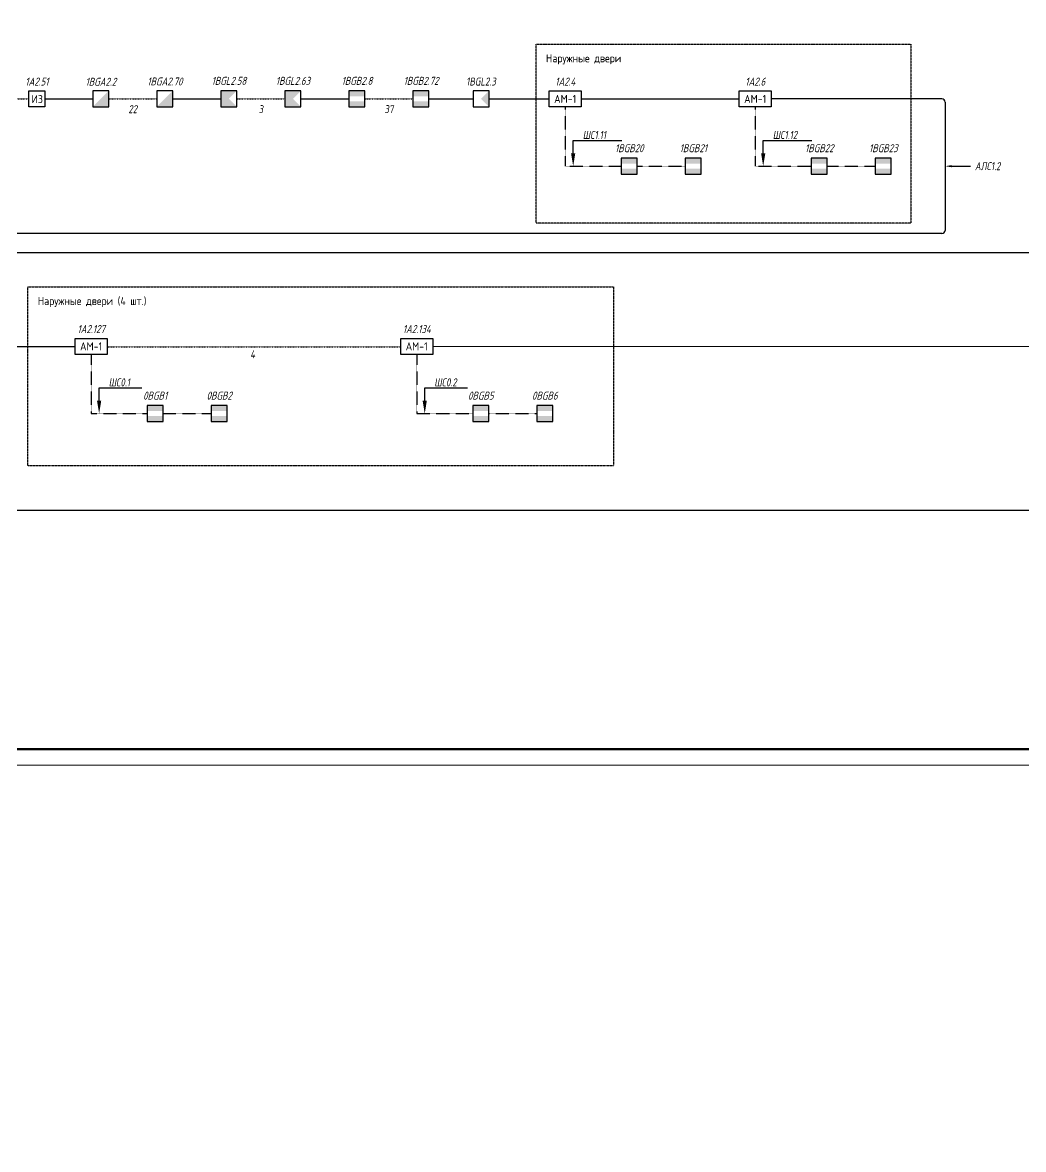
# Model space of a CAD drawing. Header units: millimetres. Extents: x -259793 to 1187961, y -549744 to 43070.
# Drawn here: x 603715 to 634975, y -49916 to -14713 of the extents above; entities that cross this region are included whole.
import ezdxf
from ezdxf import colors
from ezdxf.entities.mleader import LeaderData, LeaderLine
from ezdxf.enums import TextEntityAlignment as Align
from ezdxf.math import Vec2, Vec3

# ---------------------------------------------------------------- set-up
doc = ezdxf.new("R2010")
doc.units = ezdxf.units.MM
for name, pattern in [('HIDDEN', [0.375, 0.25, -0.125]), ('JIS_02_1.0', [2, 1, -1]), ('штриховаяX2', [1.5, 1, -0.5])]:
    doc.linetypes.add(name, pattern=pattern)
for name, color, linetype, lineweight in [('__ФОРМАТ', 7, 'Continuous', 40), ('RC-Выноски', 7, 'Continuous', 0), ('RC-Извещатели_охранные', 5, 'Continuous', 30), ('RC-Линии_связи-Адресные', 5, 'Continuous', 30), ('RC-Линии_связи-Шлейфы_сигнальные', 5, 'штриховаяX2', 30), ('RC-Прочее_оборудование', 5, 'Continuous', 30), ('лс', 5, 'Continuous', 30)]:
    doc.layers.add(name, color=color, linetype=linetype, lineweight=lineweight)
for name, color, linetype in [('RC-Позиционные_обозначения', 7, 'Continuous'), ('RC-Таблицы', 7, 'Continuous'), ('Стены', 194, 'Continuous'), ('флажки', 7, 'Continuous')]:
    doc.layers.add(name, color=color, linetype=linetype)
doc.layers.add('Границы листа', color=7, linetype='Continuous', lineweight=0, plot=False)
doc.styles.add('ISOCPEUR', font='isocpeur.ttf', dxfattribs={"width": 0.9, "height": 350})
doc.styles.add('RubezhCAD', font='', dxfattribs={"oblique": 10})
doc.styles.get("Standard").update_dxf_attribs({"font": ''})
doc.styles.get('RubezhCAD').set_extended_font_data('GOST type A')
doc.styles.get('Standard').set_extended_font_data('GOST type B')
doc.dimstyles.get("Standard").update_dxf_attribs({"dimtxt": 0.18, "dimasz": 0.18, "dimexe": 0.18, "dimexo": 0.0625, "dimgap": 0.09, "dimtad": 0, "dimtih": 1, "dimtoh": 1, "dimdec": 4, "dimzin": 0, "dimdsep": 46, "dimtxsty": 'Standard', "dimcen": 0.09, "dimadec": 0, "dimazin": 0, "dimtfac": 1, "dimtdec": 4, "dimtofl": 0, "dimtmove": 0, "dimatfit": 3, "dimfxl": 1, "dimtolj": 1, "dimtzin": 0, "dimarcsym": 0})

# ---------------------------------------------------------------- blocks, each defined once
blk = doc.blocks.new('RC-UGO-AM-01')
at = {"layer": 'RC-Прочее_оборудование'}
blk.add_point((0, 0), dxfattribs=at)
blk.add_wipeout([(4.99, 2.5), (4.99, -2.5), (-4.99, -2.5), (-4.99, 2.5)]).dxf.layer = 'RC-Прочее_оборудование'
blk.add_wipeout([(-4.99, -2.5), (-4.99, 2.5), (4.99, 2.5), (4.99, -2.5)]).dxf.layer = 'RC-Прочее_оборудование'
blk.add_lwpolyline([(-4.99, 2.5), (4.99, 2.5), (4.99, -2.5), (-4.99, -2.5), (-4.99, 2.5)], close=True, dxfattribs=at)
blk.add_lwpolyline([(-4.99, 2.5), (-4.99, 2.5)], dxfattribs=at)
blk.add_lwpolyline([(-4.99, 2.5), (-4.99, 2.5)], dxfattribs=at)
at = {"layer": 'RC-Прочее_оборудование', "ltscale": 100, "style": 'ISOCPEUR', "width": 0.9}
blk.add_text('АМ-1', height=2.5, dxfattribs=at).set_placement((0, 0), align=Align.MIDDLE)
at = {"layer": 'RC-Прочее_оборудование'}
blk.add_attdef('PSTN', text='', height=2.5, dxfattribs=at).set_placement((2.32, 2.4), align=Align.BOTTOM_LEFT)
blk = doc.blocks.new('RC-UGO-IOM-01')
at = {"layer": 'RC-Извещатели_охранные'}
blk.add_point((0, 0), dxfattribs=at)
blk.add_wipeout([(2.5, -2.5), (2.5, 2.5), (-2.5, 2.5), (-2.5, -2.5)]).dxf.layer = 'RC-Извещатели_охранные'
blk.add_wipeout([(-2.5, -2.5), (-2.5, 2.5), (2.5, 2.5), (2.5, -2.5)]).dxf.layer = 'RC-Извещатели_охранные'
h = blk.add_hatch(color=256, dxfattribs=at)
h.dxf.hatch_style = 1
h.paths.add_polyline_path([(2.5, 0.8), (2.5, 2.51), (-2.5, 2.5), (-2.5, 0.8)])
h = blk.add_hatch(color=256, dxfattribs=at)
h.dxf.hatch_style = 1
h.paths.add_polyline_path([(2.5, -2.5), (2.5, -0.79), (-2.5, -0.8), (-2.5, -2.5)])
blk.add_lwpolyline([(-2.5, -2.5), (2.5, -2.5), (2.5, 2.5), (-2.5, 2.5)], close=True, dxfattribs=at)
blk.add_attdef('PSTN', text='', height=2.5, dxfattribs=at).set_placement((0.98, 2.6), align=Align.BOTTOM_LEFT)
blk = doc.blocks.new('*U1002')
at = {"lineweight": -2}
blk.add_lwpolyline([(20, 5), (836, 5), (836, 589), (20, 589)], close=True, dxfattribs=at)
at = {"layer": 'Границы листа'}
blk.add_lwpolyline([(841, 0), (0, 0), (0, 594), (841, 594)], close=True, dxfattribs=at)
at = {"lineweight": 13, "oblique": 10, "flags": 8}
blk.add_attdef('ФОРМАТ', (801.94, 1.12), '', height=3, dxfattribs=at)
blk = doc.blocks.new('RC-UGO-IOPO-02')
blk.add_wipeout([(2.5, -2.5), (2.5, 2.5), (-2.5, 2.5), (-2.5, -2.5)]).dxf.layer = 'RC-Извещатели_охранные'
blk.add_wipeout([(-2.5, -2.5), (-2.5, 2.5), (2.5, 2.5), (2.5, -2.5)]).dxf.layer = 'RC-Извещатели_охранные'
at = {"layer": 'RC-Извещатели_охранные'}
h = blk.add_hatch(color=256, dxfattribs=at)
h.dxf.hatch_style = 1
h.paths.add_polyline_path([(2.5, -2.5), (0, 0), (2.5, 2.5), (-2.5, 2.5), (-2.5, -2.5)])
blk.add_lwpolyline([(-2.5, -2.5), (2.5, -2.5), (2.5, 2.5), (-2.5, 2.5)], close=True, dxfattribs=at)
blk.add_attdef('PSTN', text='', height=2.5, dxfattribs=at).set_placement((0.98, 2.6), align=Align.BOTTOM_LEFT)
blk = doc.blocks.new('RC-UGO-IOM-02')
at = {"layer": 'RC-Извещатели_охранные'}
blk.add_point((0, 0), dxfattribs=at)
blk.add_wipeout([(2.5, -2.5), (2.5, 2.5), (-2.5, 2.5), (-2.5, -2.5)]).dxf.layer = 'RC-Извещатели_охранные'
blk.add_wipeout([(-2.5, -2.5), (-2.5, 2.5), (2.5, 2.5), (2.5, -2.5)]).dxf.layer = 'RC-Извещатели_охранные'
h = blk.add_hatch(color=256, dxfattribs=at)
h.dxf.hatch_style = 1
h.paths.add_polyline_path([(2.5, 0.8), (2.5, 2.51), (-2.5, 2.5), (-2.5, 0.8)])
h = blk.add_hatch(color=256, dxfattribs=at)
h.dxf.hatch_style = 1
h.paths.add_polyline_path([(2.5, -2.5), (2.5, -0.79), (-2.5, -0.8), (-2.5, -2.5)])
blk.add_lwpolyline([(-2.5, -2.5), (2.5, -2.5), (2.5, 2.5), (-2.5, 2.5)], close=True, dxfattribs=at)
blk.add_attdef('PSTN', text='', height=2.5, dxfattribs=at).set_placement((0.98, 2.6), align=Align.BOTTOM_LEFT)
blk = doc.blocks.new('RC-UGO-IZ-01')
at = {"layer": 'RC-Прочее_оборудование'}
blk.add_point((2.5, 0), dxfattribs=at)
blk.add_wipeout([(2.49, -2.5), (-2.49, -2.5), (-2.49, 2.5), (2.49, 2.5)]).dxf.layer = 'RC-Прочее_оборудование'
blk.add_wipeout([(-2.49, -2.5), (-2.49, 2.5), (2.49, 2.5), (2.49, -2.5)]).dxf.layer = 'RC-Прочее_оборудование'
blk.add_lwpolyline([(-2.49, 2.5), (2.49, 2.5), (2.49, -2.5), (-2.49, -2.5), (-2.49, 2.5)], close=True, dxfattribs=at)
blk.add_lwpolyline([(-2.49, 2.5), (-2.49, 2.5)], dxfattribs=at)
blk.add_lwpolyline([(-2.49, 2.5), (-2.49, 2.5)], dxfattribs=at)
at = {"layer": 'RC-Прочее_оборудование', "ltscale": 100, "style": 'ISOCPEUR', "width": 0.9}
blk.add_text('ИЗ', height=2.5, dxfattribs=at).set_placement((0.15, -0.09), align=Align.MIDDLE)
at = {"layer": 'RC-Прочее_оборудование'}
blk.add_attdef('PSTN', text='', height=2.5, dxfattribs=at).set_placement((5.66, 2.58), align=Align.BOTTOM_CENTER)
blk = doc.blocks.new('RC-UGO-IOZ-02')
blk.add_wipeout([(2.5, -2.5), (2.5, 2.5), (-2.5, 2.5), (-2.5, -2.5)]).dxf.layer = 'RC-Извещатели_охранные'
blk.add_wipeout([(-2.5, -2.5), (-2.5, 2.5), (2.5, 2.5), (2.5, -2.5)]).dxf.layer = 'RC-Извещатели_охранные'
at = {"layer": 'RC-Извещатели_охранные'}
h = blk.add_hatch(color=256, dxfattribs=at)
h.dxf.hatch_style = 1
h.paths.add_polyline_path([(2.5, -2.5), (2.5, 2.5), (0, 0), (-2.5, -2.5)])
blk.add_lwpolyline([(-2.5, -2.5), (2.5, -2.5), (2.5, 2.5), (-2.5, 2.5)], close=True, dxfattribs=at)
blk.add_attdef('PSTN', text='', height=2.5, dxfattribs=at).set_placement((0.98, 2.6), align=Align.BOTTOM_LEFT)
blk = doc.blocks.new('RC-UGO-IOPPA-01')
blk.add_wipeout([(2.5, -2.5), (2.5, 2.5), (-2.5, 2.5), (-2.5, -2.5)]).dxf.layer = 'RC-Извещатели_охранные'
blk.add_wipeout([(-2.5, -2.5), (-2.5, 2.5), (2.5, 2.5), (2.5, -2.5)]).dxf.layer = 'RC-Извещатели_охранные'
at = {"layer": 'RC-Извещатели_охранные'}
h = blk.add_hatch(color=256, dxfattribs=at)
h.dxf.hatch_style = 1
h.paths.add_polyline_path([(2.5, -2.5), (2.5, 2.5), (0, 0)])
blk.add_lwpolyline([(-2.5, -2.5), (2.5, -2.5), (2.5, 2.5), (-2.5, 2.5)], close=True, dxfattribs=at)
blk.add_attdef('PSTN', text='', height=2.5, dxfattribs=at).set_placement((0.98, 2.6), align=Align.BOTTOM_LEFT)
blk = doc.blocks.new('*D1149')
at = {"color": 0, "lineweight": -2, "transparency": 16777216}
blk.add_arc((782248, -18373), 3442, 282.12, 343.7661, dxfattribs=at)
at = {"color": 0, "transparency": 16777216}
for points in [[(785513, -19325), (785593, -19346), (785614, -19093)], [(782978, -21780), (782964, -21698), (782725, -21782)]]:
    blk.add_solid(points, dxfattribs=at)
at = {"layer": 'Defpoints', "color": 0, "transparency": 16777216}
for p in [(782248, -18373), (782248, -18373), (787451, -19486), (785054, -20367), (782833, -22558)]:
    blk.add_point(p, dxfattribs=at)

msp = doc.modelspace()

# ---------------------------------------------------------------- linework, layer by layer
at = {"layer": 'RC-Линии_связи-Адресные', "linetype": 'JIS_02_1.0'}
for p, q in [((602159.49295, -17094.58047), (604159.49295, -17094.58047)), ((606159.49295, -17094.58047), (608159.49295, -17094.58047)), ((610159.49295, -17094.58047), (612159.49295, -17094.58047)), ((614159.49295, -17094.58047), (616159.49295, -17094.58047))]:
    msp.add_line(p, q, dxfattribs=at)
at = {"layer": 'RC-Линии_связи-Адресные', "ltscale": 100}
for p, q in [((604159.49295, -17094.58047), (606159.49295, -17094.58047)), ((608159.49295, -17094.58047), (610159.49295, -17094.58047)), ((612159.49295, -17094.58047), (614159.49295, -17094.58047)), ((616159.49295, -17094.58047), (618036.58435, -17096.75807)), ((620662.67095, -17098.93567), (626097.71394, -17098.93567)), ((605857.04151, -24828.22665), (606356.32666, -24828.22665))]:
    msp.add_line(p, q, dxfattribs=at)
at = {"layer": 'RC-Линии_связи-Адресные'}
msp.add_line((615527.06601, -24831.98119), (651323.66393, -24812.5641), dxfattribs=at)
at = {"layer": 'RC-Линии_связи-Шлейфы_сигнальные', "ltscale": 3.5}
for p, q in [((620662.67095, -17098.93567), (620662.67095, -19198.93567)), ((626596.99909, -17098.93567), (626596.99909, -19198.93567)), ((620662.67095, -19198.93567), (622662.67095, -19198.93567)), ((622662.67095, -19198.93567), (624662.67095, -19198.93567)), ((626596.99909, -19198.93567), (628596.99909, -19198.93567)), ((605857.04151, -24828.22665), (605857.04151, -26928.22665)), ((616026.06557, -24828.22665), (616026.06557, -26928.22665)), ((605857.04151, -26928.22665), (607857.04151, -26928.22665)), ((607857.04151, -26928.22665), (609857.04151, -26928.22665)), ((616026.06557, -26928.22665), (618026.06557, -26928.22665)), ((618026.06557, -26928.22665), (620026.06557, -26928.22665))]:
    msp.add_line(p, q, dxfattribs=at)
at = {"layer": 'RC-Таблицы', "ltscale": 0.01}
for p, q in [((575632.0698, -21895.65369), (654258.60107, -21895.65369)), ((654258.60107, -29959.89135), (575632.0698, -29959.89135))]:
    msp.add_line(p, q, dxfattribs=at)
at = {"layer": 'лс'}
for p, q in [((632427.87032, -17097.72678), (627096.28424, -17098.93567)), ((632428.80165, -21305.19134), (580388.42402, -21305.19134))]:
    msp.add_line(p, q, dxfattribs=at)
for centre, start, end in [((632427.893, -17197.72678), 0.01299133, 90.012991327), ((632428.80165, -21205.19134), 270, 0.01299133)]:
    msp.add_arc(centre, 100, start, end, dxfattribs=at)

# ---------------------------------------------------------------- texts
at = {"layer": 'RC-Линии_связи-Адресные', "ltscale": 0.01, "char_height": 250, "attachment_point": 2, "style": 'RubezhCAD'}
for s, insert, width in [('22', (607159.49295, -17294.58047), 1), ('3', (611159.49295, -17294.58047), 1), ('37', (615159.49295, -17294.58047), 341.7261822), ('4', (610902.4332, -24949.28992), 1)]:
    msp.add_mtext(s, dxfattribs=dict(at, insert=insert, width=width))

# ---------------------------------------------------------------- next in the draw order: block references
at = {"layer": 'RC-Извещатели_охранные', "color": 1, "ltscale": 0.01}
ref = msp.add_blockref('RC-UGO-IOM-01', (607857.04151, -26928.22665), dxfattribs=dict(at, xscale=100, yscale=100, zscale=100))
ref.add_attrib('PSTN', '0BGB1', dxfattribs={"layer": 'RC-Позиционные_обозначения', "height": 250, "style": 'RubezhCAD', "oblique": 15}).set_placement((607857.04151, -26567.90479), align=Align.BOTTOM_CENTER)
ref = msp.add_blockref('RC-UGO-IOM-01', (609857.04151, -26928.22665), dxfattribs=dict(at, xscale=100, yscale=100, zscale=100))
ref.add_attrib('PSTN', '0BGB2', dxfattribs={"layer": 'RC-Позиционные_обозначения', "height": 250, "style": 'RubezhCAD', "oblique": 15}).set_placement((609857.04151, -26567.90479), align=Align.BOTTOM_CENTER)
at = {"layer": 'RC-Прочее_оборудование', "color": 1, "ltscale": 0.01}
ref = msp.add_blockref('RC-UGO-AM-01', (605857.04151, -24828.22665), dxfattribs=dict(at, xscale=100, yscale=100, zscale=100))
ref.add_attrib('PSTN', '1A2.127', dxfattribs={"layer": 'RC-Позиционные_обозначения', "height": 250, "style": 'RubezhCAD', "oblique": 15}).set_placement((605857.04151, -24487.90793), align=Align.BOTTOM_CENTER)

# ---------------------------------------------------------------- next in the draw order: linework, layer by layer
at = {"layer": 'RC-Линии_связи-Адресные', "ltscale": 100}
msp.add_line((601513.61564, -24833.85553), (605358.04311, -24830.98169), dxfattribs=at)

# ---------------------------------------------------------------- next in the draw order: block references
at = {"layer": '__ФОРМАТ', "lineweight": 60, "xscale": 99.9999999999996, "yscale": 99.9999999999996, "zscale": 99.9999999999996}
msp.add_blockref('*U1002', (572599.91172, -37911.62667), dxfattribs=at)

# ---------------------------------------------------------------- next in the draw order: block references
at = {"layer": 'RC-Извещатели_охранные', "color": 1, "ltscale": 0.01}
ref = msp.add_blockref('RC-UGO-IOZ-02', (606159.49295, -17094.58047), dxfattribs=dict(at, xscale=100, yscale=100, zscale=100))
ref.add_attrib('PSTN', '1BGA2.2', dxfattribs={"layer": 'RC-Позиционные_обозначения', "height": 250, "style": 'RubezhCAD', "oblique": 15}).set_placement((606159.49295, -16763.66257), align=Align.BOTTOM_CENTER)
ref = msp.add_blockref('RC-UGO-IOZ-02', (608159.49295, -17094.58047), dxfattribs=dict(at, xscale=100, yscale=100, zscale=100))
ref.add_attrib('PSTN', '1BGA2.70', dxfattribs={"layer": 'RC-Позиционные_обозначения', "height": 250, "style": 'RubezhCAD', "oblique": 15}).set_placement((608159.49295, -16754.78737), align=Align.BOTTOM_CENTER)
ref = msp.add_blockref('RC-UGO-IOPO-02', (610159.49295, -17094.58047), dxfattribs=dict(at, xscale=100, yscale=100, zscale=100))
ref.add_attrib('PSTN', '1BGL2.58', dxfattribs={"layer": 'RC-Позиционные_обозначения', "height": 250, "style": 'RubezhCAD', "oblique": 15}).set_placement((610159.49295, -16734.25861), align=Align.BOTTOM_CENTER)
ref = msp.add_blockref('RC-UGO-IOPO-02', (612159.49295, -17094.58047), dxfattribs=dict(at, xscale=100, yscale=100, zscale=100))
ref.add_attrib('PSTN', '1BGL2.63', dxfattribs={"layer": 'RC-Позиционные_обозначения', "height": 250, "style": 'RubezhCAD', "oblique": 15}).set_placement((612159.49295, -16734.25861), align=Align.BOTTOM_CENTER)
ref = msp.add_blockref('RC-UGO-IOM-02', (614159.49295, -17094.58047), dxfattribs=dict(at, xscale=100, yscale=100, zscale=100))
ref.add_attrib('PSTN', '1BGB2.8', dxfattribs={"layer": 'RC-Позиционные_обозначения', "height": 250, "style": 'RubezhCAD', "oblique": 15}).set_placement((614159.49295, -16734.25861), align=Align.BOTTOM_CENTER)
ref = msp.add_blockref('RC-UGO-IOM-02', (616159.49295, -17094.58047), dxfattribs=dict(at, xscale=100, yscale=100, zscale=100))
ref.add_attrib('PSTN', '1BGB2.72', dxfattribs={"layer": 'RC-Позиционные_обозначения', "height": 250, "style": 'RubezhCAD', "oblique": 15}).set_placement((616159.49295, -16734.25861), align=Align.BOTTOM_CENTER)
ref = msp.add_blockref('RC-UGO-IOM-01', (622662.67095, -19198.93567), dxfattribs=dict(at, xscale=100, yscale=100, zscale=100))
ref.add_attrib('PSTN', '1BGB20', dxfattribs={"layer": 'RC-Позиционные_обозначения', "height": 250, "style": 'RubezhCAD', "oblique": 15}).set_placement((622662.67095, -18838.61381), align=Align.BOTTOM_CENTER)
ref = msp.add_blockref('RC-UGO-IOM-01', (624662.67095, -19198.93567), dxfattribs=dict(at, xscale=100, yscale=100, zscale=100))
ref.add_attrib('PSTN', '1BGB21', dxfattribs={"layer": 'RC-Позиционные_обозначения', "height": 250, "style": 'RubezhCAD', "oblique": 15}).set_placement((624662.67095, -18838.61381), align=Align.BOTTOM_CENTER)
ref = msp.add_blockref('RC-UGO-IOM-01', (628596.99909, -19198.93567), dxfattribs=dict(at, xscale=100, yscale=100, zscale=100))
ref.add_attrib('PSTN', '1BGB22', dxfattribs={"layer": 'RC-Позиционные_обозначения', "height": 250, "style": 'RubezhCAD', "oblique": 15}).set_placement((628596.99909, -18838.61381), align=Align.BOTTOM_CENTER)
at = {"layer": 'RC-Прочее_оборудование', "color": 1, "ltscale": 0.01}
ref = msp.add_blockref('RC-UGO-IZ-01', (604159.49295, -17094.58047), dxfattribs=dict(at, xscale=100, yscale=100, zscale=100))
ref.add_attrib('PSTN', '1A2.51', (603799.9964, -16682.45831), dxfattribs={"layer": 'RC-Позиционные_обозначения', "height": 250, "style": 'RubezhCAD', "oblique": 15})
ref = msp.add_blockref('RC-UGO-AM-01', (620662.67095, -17098.93567), dxfattribs=dict(at, xscale=100, yscale=100, zscale=100))
ref.add_attrib('PSTN', '1A2.4', dxfattribs={"layer": 'RC-Позиционные_обозначения', "height": 250, "style": 'RubezhCAD', "oblique": 15}).set_placement((620662.67095, -16758.61696), align=Align.BOTTOM_CENTER)
ref = msp.add_blockref('RC-UGO-AM-01', (626596.99909, -17098.93567), dxfattribs=dict(at, xscale=100, yscale=100, zscale=100))
ref.add_attrib('PSTN', '1A2.6', dxfattribs={"layer": 'RC-Позиционные_обозначения', "height": 250, "style": 'RubezhCAD', "oblique": 15}).set_placement((626596.99909, -16758.61696), align=Align.BOTTOM_CENTER)

# ---------------------------------------------------------------- next in the draw order: leaders
at = {"layer": 'RC-Выноски', "ltscale": 0.01}
ml = msp.add_multileader_mtext('Standard', dxfattribs=at)
ml.set_content('АЛС1.2', color=256, style='RubezhCAD')
ml.set_leader_properties()
ml.build(insert=Vec2(0, 0))
ml.multileader.update_dxf_attribs({"has_text_frame": 1, "text_right_attachment_type": 2, "dogleg_length": 2, "arrow_head_size": 200, "scale": 100})
ctx = ml.context
ctx.base_point, ctx.scale, ctx.char_height, ctx.arrow_head_size, ctx.landing_gap_size, ctx.plane_origin = Vec3(633321.48702, -19200.25849), 100, 250, 200, 100, Vec3(587160.3326, -205173.54814)
ctx.right_attachment, ctx.text_align_type = 2, 1
notes = []
notes.append((ctx, [(0, (1, 1, 0), (633121.48702, -19200.25849), (1, 0), 200, [(0, [(632528.34732, -19201.43639)], 0, [])])]))
ctx.mtext.insert, ctx.mtext.alignment, ctx.mtext.flow_direction = Vec3(633859.31876, -19075.25849), 2, 5
ctx.mtext.has_bg_fill, ctx.mtext.bg_color, ctx.mtext.bg_scale_factor, ctx.mtext.bg_transparency, ctx.mtext.use_window_bg_color = 1, -1027028792, 1.5, 0, 1
ml = msp.add_multileader_mtext('Standard', dxfattribs=at)
ml.set_content('ШС0.1', color=256, style='RubezhCAD')
ml.set_leader_properties()
ml.build(insert=Vec2(0, 0))
ml.multileader.update_dxf_attribs({"has_text_frame": 1, "text_left_attachment_type": 6, "text_right_attachment_type": 6, "dogleg_length": 2, "arrow_head_size": 400, "scale": 100})
ctx = ml.context
ctx.base_point, ctx.scale, ctx.char_height, ctx.arrow_head_size, ctx.landing_gap_size, ctx.plane_origin = Vec3(606307.04151, -26128.22665), 100, 250, 400, 100, Vec3(327358.79788, -74698.13146)
ctx.left_attachment, ctx.right_attachment = 6, 6
notes.append((ctx, [(0, (1, 1, 0), (606107.04151, -26128.22665), (1, 0), 200, [(0, [(606107.04151, -26928.22665)], 0, [])])]))
ctx.mtext.insert, ctx.mtext.flow_direction = Vec3(606407.04151, -25828.22665), 5
ctx.mtext.has_bg_fill, ctx.mtext.bg_color, ctx.mtext.bg_scale_factor, ctx.mtext.bg_transparency, ctx.mtext.use_window_bg_color = 1, -1027028792, 1.5, 0, 1
for ctx, leaders in notes:
    for number, flags, end, landing, length, lines in leaders:
        leader = LeaderData()
        leader.index, (leader.has_last_leader_line, leader.has_dogleg_vector, leader.attachment_direction) = number, flags
        leader.last_leader_point, leader.dogleg_vector, leader.dogleg_length = Vec3(end), Vec3(landing), length
        for number, points, colour, breaks in lines:
            line = LeaderLine()
            line.index, line.vertices, line.color, line.breaks = number, Vec3.list(points), colors.encode_raw_color(colour), breaks
            leader.lines.append(line)
        ctx.leaders.append(leader)

# ---------------------------------------------------------------- next in the draw order: linework, layer by layer
at = {"layer": 'RC-Линии_связи-Адресные', "ltscale": 100}
msp.add_line((618286.58435, -17096.75807), (620163.67574, -17098.93567), dxfattribs=at)
at = {"layer": 'RC-Линии_связи-Шлейфы_сигнальные', "ltscale": 3.5}
msp.add_line((628846.99909, -19198.93567), (630346.99909, -19198.93567), dxfattribs=at)
at = {"layer": 'лс'}
msp.add_line((632527.89299, -17197.7041), (632528.80165, -21205.16867), dxfattribs=at)
at = {"layer": 'Стены', "color": 0, "linetype": 'HIDDEN', "ltscale": 10}
msp.add_lwpolyline([(603882.29864, -22965.10559), (622170.79896, -22965.10559), (622170.79896, -28559.84944), (603882.29864, -28559.84944)], close=True, dxfattribs=at)

# ---------------------------------------------------------------- next in the draw order: leaders
at = {"layer": 'RC-Выноски', "ltscale": 0.01}
ml = msp.add_multileader_mtext('Standard', dxfattribs=at)
ml.set_content('ШС1.11', color=256, style='RubezhCAD')
ml.set_leader_properties()
ml.build(insert=Vec2(0, 0))
ml.multileader.update_dxf_attribs({"has_text_frame": 1, "text_left_attachment_type": 6, "text_right_attachment_type": 6, "dogleg_length": 2, "arrow_head_size": 400, "scale": 100})
ctx = ml.context
ctx.base_point, ctx.scale, ctx.char_height, ctx.arrow_head_size, ctx.landing_gap_size, ctx.plane_origin = Vec3(621112.67095, -18398.93567), 100, 250, 400, 100, Vec3(342164.42732, -66968.84048)
ctx.left_attachment, ctx.right_attachment = 6, 6
notes = []
notes.append((ctx, [(0, (1, 1, 0), (620912.67095, -18398.93567), (1, 0), 200, [(0, [(620912.67095, -19198.93567)], 0, [])])]))
ctx.mtext.insert, ctx.mtext.flow_direction = Vec3(621212.67095, -18098.93567), 5
ctx.mtext.has_bg_fill, ctx.mtext.bg_color, ctx.mtext.bg_scale_factor, ctx.mtext.bg_transparency, ctx.mtext.use_window_bg_color = 1, -1027028792, 1.5, 0, 1
ml = msp.add_multileader_mtext('Standard', dxfattribs=at)
ml.set_content('ШС1.12', color=256, style='RubezhCAD')
ml.set_leader_properties()
ml.build(insert=Vec2(0, 0))
ml.multileader.update_dxf_attribs({"has_text_frame": 1, "text_left_attachment_type": 6, "text_right_attachment_type": 6, "dogleg_length": 2, "arrow_head_size": 400, "scale": 100})
ctx = ml.context
ctx.base_point, ctx.scale, ctx.char_height, ctx.arrow_head_size, ctx.landing_gap_size, ctx.plane_origin = Vec3(627046.99909, -18398.93567), 100, 250, 400, 100, Vec3(351098.75546, -62768.84048)
ctx.left_attachment, ctx.right_attachment = 6, 6
notes.append((ctx, [(0, (1, 1, 0), (626846.99909, -18398.93567), (1, 0), 200, [(0, [(626846.99909, -19198.93567)], 0, [])])]))
ctx.mtext.insert, ctx.mtext.flow_direction = Vec3(627146.99909, -18098.93567), 5
ctx.mtext.has_bg_fill, ctx.mtext.bg_color, ctx.mtext.bg_scale_factor, ctx.mtext.bg_transparency, ctx.mtext.use_window_bg_color = 1, -1027028792, 1.5, 0, 1
for ctx, leaders in notes:
    for number, flags, end, landing, length, lines in leaders:
        leader = LeaderData()
        leader.index, (leader.has_last_leader_line, leader.has_dogleg_vector, leader.attachment_direction) = number, flags
        leader.last_leader_point, leader.dogleg_vector, leader.dogleg_length = Vec3(end), Vec3(landing), length
        for number, points, colour, breaks in lines:
            line = LeaderLine()
            line.index, line.vertices, line.color, line.breaks = number, Vec3.list(points), colors.encode_raw_color(colour), breaks
            leader.lines.append(line)
        ctx.leaders.append(leader)

# ---------------------------------------------------------------- next in the draw order: block references
at = {"layer": 'RC-Извещатели_охранные'}
ref = msp.add_blockref('RC-UGO-IOPPA-01', (618036.58435, -17096.75807), dxfattribs=dict(at, xscale=100, yscale=100, zscale=100))
ref.add_attrib('PSTN', '1BGL2.3', dxfattribs={"layer": 'RC-Позиционные_обозначения', "height": 250, "style": 'RubezhCAD', "oblique": 10}).set_placement((618036.58435, -16756.43621), align=Align.BOTTOM_CENTER)
at = {"layer": 'RC-Извещатели_охранные', "color": 1, "ltscale": 0.01}
ref = msp.add_blockref('RC-UGO-IOM-01', (630596.99909, -19198.93567), dxfattribs=dict(at, xscale=100, yscale=100, zscale=100))
ref.add_attrib('PSTN', '1BGB23', dxfattribs={"layer": 'RC-Позиционные_обозначения', "height": 250, "style": 'RubezhCAD', "oblique": 15}).set_placement((630596.99909, -18838.61381), align=Align.BOTTOM_CENTER)
ref = msp.add_blockref('RC-UGO-IOM-01', (618026.06557, -26928.22665), dxfattribs=dict(at, xscale=100, yscale=100, zscale=100))
ref.add_attrib('PSTN', '0BGB5', dxfattribs={"layer": 'RC-Позиционные_обозначения', "height": 250, "style": 'RubezhCAD', "oblique": 15}).set_placement((618026.06557, -26567.90479), align=Align.BOTTOM_CENTER)
ref = msp.add_blockref('RC-UGO-IOM-01', (620026.06557, -26928.22665), dxfattribs=dict(at, xscale=100, yscale=100, zscale=100))
ref.add_attrib('PSTN', '0BGB6', dxfattribs={"layer": 'RC-Позиционные_обозначения', "height": 250, "style": 'RubezhCAD', "oblique": 15}).set_placement((620026.06557, -26567.90479), align=Align.BOTTOM_CENTER)
at = {"layer": 'RC-Прочее_оборудование', "color": 1, "ltscale": 0.01}
ref = msp.add_blockref('RC-UGO-AM-01', (616026.06557, -24828.22665), dxfattribs=dict(at, xscale=100, yscale=100, zscale=100))
ref.add_attrib('PSTN', '1A2.134', dxfattribs={"layer": 'RC-Позиционные_обозначения', "height": 250, "style": 'RubezhCAD', "oblique": 15}).set_placement((616026.06557, -24487.90793), align=Align.BOTTOM_CENTER)

# ---------------------------------------------------------------- next in the draw order: texts
at = {"layer": 'флажки', "color": 1, "lineweight": 30, "insert": (604190.43492, -23445.02407), "char_height": 250, "width": 4391.3664049, "attachment_point": 4, "style": 'ISOCPEUR', "bg_fill": 2}
msp.add_mtext('{\\C256;Наружные двери (4 шт.)}', dxfattribs=at)

# ---------------------------------------------------------------- next in the draw order: linework, layer by layer
at = {"layer": 'RC-Линии_связи-Адресные', "linetype": 'JIS_02_1.0'}
msp.add_line((606356.32666, -24839.44477), (615527.05735, -24839.44477), dxfattribs=at)
at = {"layer": 'Стены', "color": 0, "linetype": 'HIDDEN', "ltscale": 10}
msp.add_lwpolyline([(619753.59329, -15384.11579), (631459.11822, -15384.11579), (631459.11822, -20978.85963), (619753.59329, -20978.85963)], close=True, dxfattribs=at)

# ---------------------------------------------------------------- next in the draw order: leaders
at = {"layer": 'RC-Выноски', "ltscale": 0.01}
ml = msp.add_multileader_mtext('Standard', dxfattribs=at)
ml.set_content('ШС0.2', color=256, style='RubezhCAD')
ml.set_leader_properties()
ml.build(insert=Vec2(0, 0))
ml.multileader.update_dxf_attribs({"has_text_frame": 1, "text_left_attachment_type": 6, "text_right_attachment_type": 6, "dogleg_length": 2, "arrow_head_size": 400, "scale": 100})
ctx = ml.context
ctx.base_point, ctx.scale, ctx.char_height, ctx.arrow_head_size, ctx.landing_gap_size, ctx.plane_origin = Vec3(616476.06557, -26128.22665), 100, 250, 400, 100, Vec3(337527.82195, -74698.13146)
ctx.left_attachment, ctx.right_attachment = 6, 6
notes = []
notes.append((ctx, [(0, (1, 1, 0), (616276.06557, -26128.22665), (1, 0), 200, [(0, [(616276.06557, -26928.22665)], 0, [])])]))
ctx.mtext.insert, ctx.mtext.flow_direction = Vec3(616576.06557, -25828.22665), 5
ctx.mtext.has_bg_fill, ctx.mtext.bg_color, ctx.mtext.bg_scale_factor, ctx.mtext.bg_transparency, ctx.mtext.use_window_bg_color = 1, -1027028792, 1.5, 0, 1
for ctx, leaders in notes:
    for number, flags, end, landing, length, lines in leaders:
        leader = LeaderData()
        leader.index, (leader.has_last_leader_line, leader.has_dogleg_vector, leader.attachment_direction) = number, flags
        leader.last_leader_point, leader.dogleg_vector, leader.dogleg_length = Vec3(end), Vec3(landing), length
        for number, points, colour, breaks in lines:
            line = LeaderLine()
            line.index, line.vertices, line.color, line.breaks = number, Vec3.list(points), colors.encode_raw_color(colour), breaks
            leader.lines.append(line)
        ctx.leaders.append(leader)

# ---------------------------------------------------------------- next in the draw order: texts
at = {"layer": 'флажки', "lineweight": 30, "insert": (620061.72957, -15864.03426), "char_height": 250, "width": 4391.3664049, "attachment_point": 4, "style": 'ISOCPEUR', "bg_fill": 2}
msp.add_mtext('Наружные двери', dxfattribs=at)

# ---------------------------------------------------------------- next in the draw order: dimensions: what is measured, and where the dimension line sits
at = {"transparency": 33554687}
dim = msp.add_angular_dim_2l(base=(785054.12895, -20366.9641), line1=((782248.31348, -18373.33449), (782833.32477, -22558.41931)), line2=((782248.31348, -18373.33449), (787450.97243, -19485.97555)), text=' ', dimstyle='Standard', override={"dimtxt": 250, "dimasz": 250, "dimgap": 40}, dxfattribs=at)
dim.commit()
dim.dimension.update_dxf_attribs({"geometry": '*D1149', "text_midpoint": (560808.81109, -549743.82762)})

doc.saveas('drawing.dxf')
